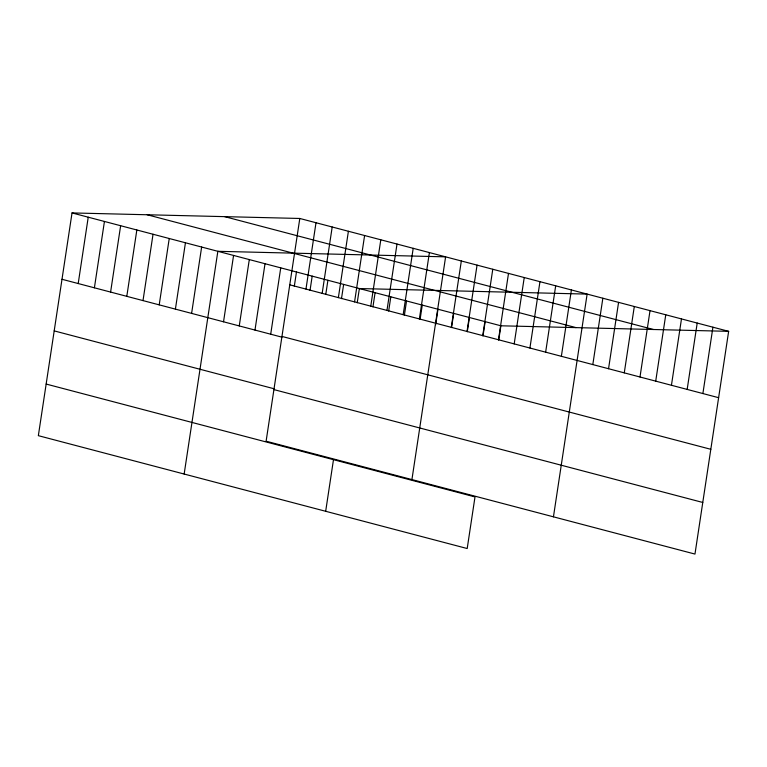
<?xml version="1.0" encoding="UTF-8"?>
<svg xmlns="http://www.w3.org/2000/svg" width="767" height="767" viewBox="0 0 767 767"><rect width="100%" height="100%" fill="white"/><g stroke="black" fill="none" stroke-linecap="round" stroke-linejoin="round"><path stroke-width="1.15" d="M299.801 218.47L266.111 441.207L694.969 554.071L728.65 331.334L299.801 218.47L72.031 212.929L38.35 435.666L467.199 548.53L475.003 496.92L46.154 384.056M78.205 283.55L88.234 217.195M94.399 287.807L104.437 221.462M110.601 292.074L120.64 225.719M126.804 296.34L136.842 229.985M143.007 300.606L153.036 234.251M159.21 304.863L169.239 238.508M175.403 309.13L185.441 242.775M191.606 313.396L201.644 247.041M184.157 474.035L217.847 251.308L445.608 256.849L411.927 479.576M223.533 321.795L233.571 255.44M239.256 325.937L249.294 259.582M254.98 330.069L265.018 263.723M270.703 334.211L280.741 267.856M294.317 286.216L296.465 271.997M305.966 289.092L316.004 222.737M310.041 290.357L312.188 276.139M322.169 293.358L332.197 227.003M325.764 294.49L327.912 280.271M338.372 297.615L348.4 231.26M341.488 298.631L343.645 284.413M354.565 301.882L364.603 235.527M325.678 511.282L333.482 459.673M357.211 302.764L359.368 288.545L587.129 294.097L553.448 516.824M370.768 306.148L380.806 239.793M372.944 306.905L375.092 292.687M386.971 310.405L397.009 244.059M388.668 311.047L390.815 296.829M403.174 314.671L413.202 248.316M404.391 315.179L406.539 300.961M419.376 318.938L429.405 252.583M420.115 319.321L422.262 305.103M435.656 324.642L437.986 309.245M451.293 327.336L461.331 260.981M451.562 327.595L453.709 313.377M467.026 331.478L477.055 265.123M467.285 331.737L469.433 317.519M482.75 335.62L492.778 269.265M483.009 335.879L485.166 321.661M498.473 339.752L508.502 273.397M498.732 340.011L500.889 325.793L728.65 331.334M514.197 343.894L524.235 277.539M529.92 348.036L539.958 281.681M545.644 352.168L555.682 285.813M561.367 356.31L571.405 289.955M592.814 364.584L602.852 298.229M608.547 368.726L618.576 302.371M624.271 372.858L634.299 306.512M639.994 377L650.023 310.645M655.718 381.141L665.756 314.786M671.441 385.274L681.479 318.919M687.165 389.415L697.203 323.06M702.888 393.557L712.927 327.202M224.635 216.639L653.484 329.513M147.197 214.76L576.046 327.624M72.031 212.929L500.889 325.793M289.763 284.825L718.612 397.69M281.959 336.435L710.808 449.299M62.002 279.284L281.94 337.164M54.198 330.884L274.135 388.773M273.915 389.598L702.773 502.462"/></g></svg>
